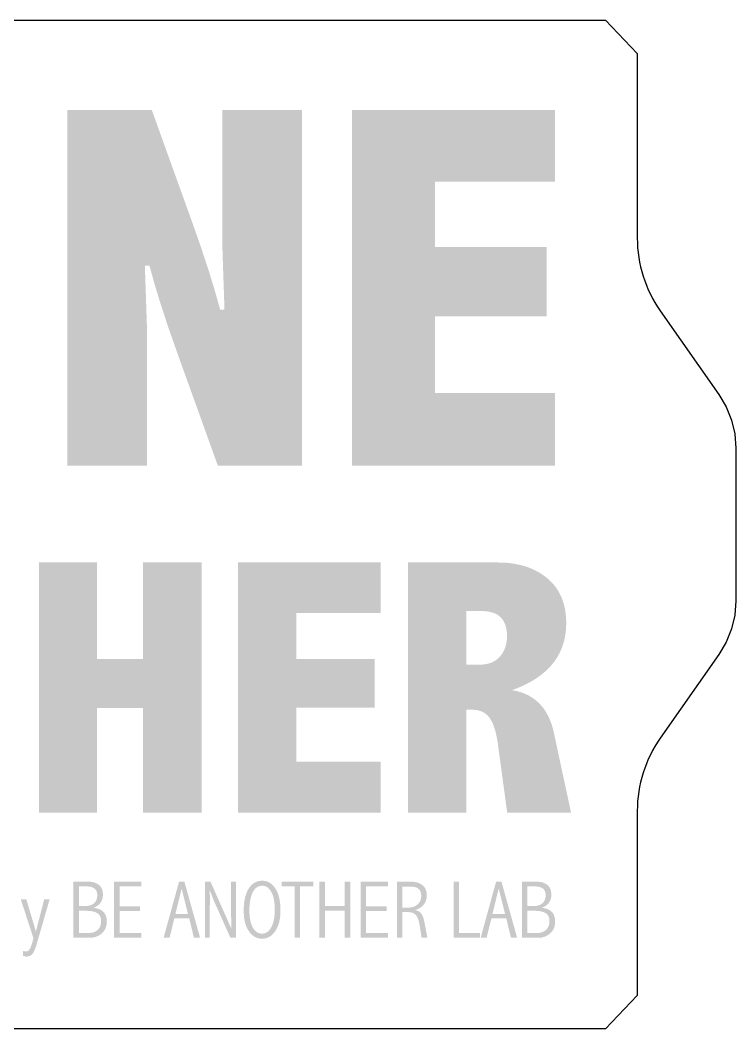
# Model space of a CAD drawing. Header units: millimetres. Extents: x -748 to -601, y -77 to -13.
# Drawn here: x -646.2 to -601.1, y -77.1 to -13.5 of the extents above; entities that cross this region are included whole.
import ezdxf

# ---------------------------------------------------------------- set-up
doc = ezdxf.new("R2010")
doc.units = ezdxf.units.MM
doc.header["$MEASUREMENT"] = 0
doc.layers.add('Cut', color=178, linetype='Continuous', true_color=0x000000)
doc.layers.add('Raster', color=178, linetype='Continuous', true_color=0x000000)

msp = doc.modelspace()

# ---------------------------------------------------------------- hatches: boundary and pattern name
at = {"layer": 'Raster', "true_color": 0x1c1c1b, "extrusion": (0, 0, -1)}
for points in [[(643.19, -19.129), (637.867, -19.129), (637.867, -19.129), (635.31, -26.237), (634.772, -27.768), (634.301, -29.192), (633.896, -30.51), (633.557, -31.721), (633.557, -31.721), (633.283, -31.721), (633.283, -31.721), (633.412, -27.926), (633.412, -27.925), (633.412, -19.129), (633.412, -19.129), (628.395, -19.129), (628.395, -19.13), (628.395, -41.563), (628.395, -41.563), (633.701, -41.563), (633.702, -41.563), (636.258, -34.455), (636.796, -32.923), (637.268, -31.496), (637.673, -30.173), (638.011, -28.955), (638.011, -28.955), (638.301, -28.955), (638.301, -28.955), (638.172, -32.75), (638.172, -32.751), (638.172, -41.563), (638.172, -41.563), (643.19, -41.563), (643.19, -41.562)], [(625.242, -19.129), (612.458, -19.129), (612.458, -23.648), (620.016, -23.648), (620.016, -27.781), (612.972, -27.781), (612.972, -32.155), (620.016, -32.155), (620.016, -36.98), (612.458, -36.98), (612.458, -41.563), (625.242, -41.563)], [(644.98, -47.669), (641.327, -47.669), (641.327, -53.764), (638.41, -53.764), (638.41, -47.669), (634.724, -47.669), (634.724, -63.443), (638.41, -63.443), (638.41, -56.84), (641.327, -56.84), (641.327, -63.443), (644.98, -63.443)], [(632.44, -47.669), (623.45, -47.669), (623.45, -50.846), (628.765, -50.846), (628.765, -53.752), (623.812, -53.752), (623.812, -56.828), (628.765, -56.828), (628.765, -60.22), (623.45, -60.22), (623.45, -63.443), (632.44, -63.443)], [(640.242, -67.797), (638.523, -67.797), (638.523, -68.096), (639.898, -68.096), (639.898, -69.341), (638.599, -69.341), (638.599, -69.635), (639.898, -69.635), (639.898, -71.04), (638.523, -71.04), (638.523, -71.334), (640.242, -71.334)], [(634.165, -67.797), (633.117, -70.152), (633.117, -70.152), (632.842, -70.774), (632.87, -69.787), (632.87, -69.787), (632.87, -67.797), (632.87, -67.797), (632.563, -67.797), (632.563, -67.797), (632.563, -71.334), (632.563, -71.334), (632.908, -71.334), (632.908, -71.334), (633.923, -69.065), (633.949, -69.003), (634.085, -68.654), (634.085, -68.654), (634.207, -68.342), (634.213, -68.426), (634.214, -68.46), (634.214, -68.466), (634.214, -68.466), (634.202, -68.74), (634.202, -68.74), (634.199, -69.133), (634.199, -69.133), (634.207, -69.285), (634.207, -69.285), (634.207, -71.334), (634.207, -71.334), (634.514, -71.334), (634.514, -71.334), (634.514, -67.797), (634.514, -67.797)], [(629.672, -67.797), (627.687, -67.797), (627.687, -68.096), (628.519, -68.096), (628.519, -71.334), (628.856, -71.334), (628.856, -68.096), (629.672, -68.096)], [(627.296, -67.797), (626.951, -67.797), (626.951, -69.334), (625.706, -69.334), (625.706, -67.797), (625.361, -67.797), (625.361, -71.334), (625.706, -71.334), (625.706, -69.633), (626.951, -69.633), (626.951, -71.334), (627.296, -71.334)], [(624.699, -67.797), (622.98, -67.797), (622.98, -68.096), (624.354, -68.096), (624.354, -69.341), (623.056, -69.341), (623.056, -69.635), (624.354, -69.635), (624.354, -71.04), (622.98, -71.04), (622.98, -71.334), (624.699, -71.334)], [(618.841, -67.797), (618.496, -67.797), (618.496, -71.035), (617.18, -71.035), (617.18, -71.334), (618.841, -71.334)], [(646.118, -68.917), (645.766, -68.917), (645.766, -68.918), (645.169, -70.941), (645.169, -70.941), (644.648, -68.917), (644.648, -68.917), (644.305, -68.917), (644.305, -68.918), (645.12, -71.735), (645.152, -71.843), (645.185, -71.943), (645.218, -72.033), (645.234, -72.075), (645.251, -72.115), (645.268, -72.152), (645.284, -72.187), (645.301, -72.22), (645.318, -72.251), (645.326, -72.265), (645.335, -72.279), (645.343, -72.293), (645.352, -72.306), (645.36, -72.318), (645.369, -72.33), (645.377, -72.341), (645.386, -72.351), (645.395, -72.361), (645.404, -72.371), (645.413, -72.381), (645.422, -72.39), (645.432, -72.399), (645.442, -72.407), (645.452, -72.415), (645.462, -72.423), (645.473, -72.431), (645.483, -72.438), (645.494, -72.445), (645.506, -72.452), (645.517, -72.458), (645.529, -72.464), (645.541, -72.47), (645.553, -72.475), (645.566, -72.48), (645.578, -72.485), (645.591, -72.489), (645.605, -72.493), (645.618, -72.497), (645.632, -72.5), (645.645, -72.503), (645.66, -72.506), (645.674, -72.508), (645.689, -72.51), (645.703, -72.512), (645.719, -72.514), (645.734, -72.515), (645.749, -72.516), (645.765, -72.516), (645.781, -72.516), (645.787, -72.516), (645.793, -72.516), (645.798, -72.516), (645.804, -72.515), (645.81, -72.515), (645.816, -72.514), (645.822, -72.513), (645.828, -72.513), (645.84, -72.511), (645.852, -72.508), (645.864, -72.505), (645.876, -72.502), (645.888, -72.498), (645.9, -72.494), (645.913, -72.49), (645.925, -72.485), (645.938, -72.479), (645.951, -72.473), (645.963, -72.467), (645.976, -72.46), (645.976, -72.46), (645.976, -72.164), (645.95, -72.171), (645.926, -72.178), (645.902, -72.184), (645.879, -72.188), (645.869, -72.19), (645.858, -72.192), (645.848, -72.193), (645.838, -72.195), (645.828, -72.196), (645.819, -72.196), (645.81, -72.197), (645.801, -72.197), (645.792, -72.197), (645.784, -72.196), (645.775, -72.196), (645.767, -72.195), (645.758, -72.194), (645.75, -72.192), (645.742, -72.191), (645.734, -72.189), (645.726, -72.187), (645.718, -72.184), (645.71, -72.182), (645.702, -72.179), (645.695, -72.176), (645.687, -72.173), (645.68, -72.169), (645.673, -72.165), (645.666, -72.161), (645.659, -72.157), (645.652, -72.152), (645.645, -72.148), (645.639, -72.143), (645.632, -72.137), (645.626, -72.132), (645.619, -72.126), (645.613, -72.12), (645.607, -72.114), (645.601, -72.107), (645.595, -72.101), (645.589, -72.094), (645.584, -72.086), (645.578, -72.079), (645.573, -72.071), (645.567, -72.063), (645.562, -72.054), (645.556, -72.045), (645.551, -72.036), (645.539, -72.015), (645.528, -71.992), (645.516, -71.967), (645.504, -71.94), (645.492, -71.911), (645.48, -71.879), (645.455, -71.811), (645.429, -71.734), (645.402, -71.648), (645.375, -71.555), (645.375, -71.555), (645.321, -71.362), (645.321, -71.362)]]:
    msp.add_hatch(color=179, dxfattribs=at).paths.add_polyline_path(points, flags=0)
h = msp.add_hatch(color=179, dxfattribs=at)
h.paths.add_polyline_path([(621.72, -47.669), (616.055, -47.669), (615.818, -47.673), (615.586, -47.685), (615.472, -47.693), (615.36, -47.704), (615.249, -47.717), (615.139, -47.731), (615.031, -47.748), (614.925, -47.766), (614.82, -47.787), (614.716, -47.809), (614.614, -47.833), (614.513, -47.859), (614.413, -47.888), (614.315, -47.918), (614.219, -47.95), (614.123, -47.984), (614.03, -48.02), (613.937, -48.058), (613.846, -48.098), (613.757, -48.139), (613.669, -48.183), (613.582, -48.229), (613.497, -48.276), (613.413, -48.326), (613.331, -48.377), (613.25, -48.431), (613.17, -48.486), (613.092, -48.544), (613.015, -48.603), (612.94, -48.664), (612.867, -48.727), (612.795, -48.792), (612.727, -48.858), (612.66, -48.926), (612.596, -48.995), (612.535, -49.067), (612.475, -49.139), (612.418, -49.214), (612.363, -49.29), (612.311, -49.368), (612.261, -49.447), (612.213, -49.528), (612.168, -49.611), (612.124, -49.695), (612.084, -49.781), (612.045, -49.868), (612.009, -49.957), (611.975, -50.048), (611.944, -50.141), (611.915, -50.235), (611.888, -50.33), (611.863, -50.428), (611.841, -50.527), (611.821, -50.627), (611.804, -50.729), (611.789, -50.833), (611.776, -50.939), (611.766, -51.046), (611.757, -51.155), (611.752, -51.265), (611.748, -51.377), (611.747, -51.491), (611.748, -51.584), (611.75, -51.677), (611.754, -51.769), (611.76, -51.86), (611.768, -51.95), (611.777, -52.039), (611.788, -52.128), (611.8, -52.215), (611.814, -52.302), (611.83, -52.387), (611.848, -52.472), (611.867, -52.556), (611.888, -52.639), (611.91, -52.721), (611.935, -52.803), (611.96, -52.883), (611.988, -52.963), (612.017, -53.042), (612.048, -53.119), (612.08, -53.196), (612.115, -53.272), (612.15, -53.348), (612.188, -53.422), (612.227, -53.496), (612.268, -53.568), (612.311, -53.64), (612.355, -53.711), (612.401, -53.781), (612.448, -53.85), (612.497, -53.918), (612.548, -53.985), (612.601, -54.052), (612.655, -54.118), (612.711, -54.182), (612.768, -54.246), (612.827, -54.309), (612.888, -54.372), (612.951, -54.433), (613.015, -54.493), (613.081, -54.553), (613.149, -54.611), (613.218, -54.669), (613.289, -54.726), (613.361, -54.782), (613.435, -54.837), (613.511, -54.892), (613.589, -54.945), (613.668, -54.998), (613.831, -55.1), (614.001, -55.199), (614.178, -55.295), (614.362, -55.387), (614.552, -55.475), (614.748, -55.56), (614.952, -55.642), (615.162, -55.72), (615.03, -55.743), (614.901, -55.77), (614.838, -55.785), (614.775, -55.801), (614.714, -55.818), (614.653, -55.837), (614.593, -55.856), (614.534, -55.876), (614.475, -55.897), (614.418, -55.919), (614.361, -55.942), (614.305, -55.966), (614.249, -55.991), (614.195, -56.017), (614.141, -56.044), (614.088, -56.072), (614.036, -56.101), (613.985, -56.131), (613.935, -56.162), (613.885, -56.194), (613.836, -56.227), (613.788, -56.261), (613.741, -56.296), (613.694, -56.331), (613.648, -56.368), (613.603, -56.406), (613.559, -56.445), (613.516, -56.485), (613.473, -56.526), (613.432, -56.568), (613.391, -56.611), (613.351, -56.655), (613.311, -56.7), (613.273, -56.746), (613.235, -56.792), (613.198, -56.84), (613.162, -56.889), (613.126, -56.939), (613.092, -56.99), (613.058, -57.042), (613.025, -57.095), (612.993, -57.148), (612.961, -57.203), (612.931, -57.259), (612.901, -57.316), (612.872, -57.374), (612.816, -57.492), (612.764, -57.615), (612.715, -57.741), (612.668, -57.872), (612.626, -58.006), (612.586, -58.145), (612.549, -58.287), (612.516, -58.434), (612.516, -58.434), (611.442, -63.443), (611.442, -63.443), (615.467, -63.443), (615.467, -63.443), (616.056, -59.078), (616.099, -58.811), (616.123, -58.684), (616.148, -58.562), (616.175, -58.444), (616.204, -58.332), (616.235, -58.223), (616.267, -58.12), (616.3, -58.021), (616.336, -57.927), (616.372, -57.838), (616.392, -57.795), (616.411, -57.753), (616.431, -57.713), (616.451, -57.673), (616.472, -57.635), (616.493, -57.598), (616.515, -57.562), (616.537, -57.527), (616.559, -57.494), (616.582, -57.461), (616.605, -57.43), (616.629, -57.4), (616.654, -57.37), (616.68, -57.342), (616.706, -57.315), (616.733, -57.288), (616.761, -57.263), (616.79, -57.239), (616.819, -57.215), (616.849, -57.193), (616.88, -57.172), (616.912, -57.151), (616.944, -57.132), (616.978, -57.113), (617.012, -57.096), (617.046, -57.08), (617.082, -57.064), (617.118, -57.05), (617.155, -57.036), (617.193, -57.024), (617.232, -57.013), (617.271, -57.002), (617.311, -56.993), (617.352, -56.984), (617.394, -56.977), (617.436, -56.97), (617.479, -56.965), (617.523, -56.96), (617.568, -56.957), (617.613, -56.954), (617.659, -56.953), (617.706, -56.952), (617.706, -56.952), (618.045, -56.952), (618.045, -56.953), (618.045, -63.443), (618.045, -63.443), (621.72, -63.443), (621.72, -63.442)], flags=0)
h.paths.add_polyline_path([(618.045, -50.733), (618.045, -54.114), (618.045, -54.114), (617.242, -54.114), (617.189, -54.114), (617.137, -54.112), (617.085, -54.11), (617.034, -54.106), (616.984, -54.102), (616.935, -54.096), (616.886, -54.09), (616.838, -54.082), (616.791, -54.074), (616.745, -54.064), (616.7, -54.054), (616.655, -54.043), (616.611, -54.03), (616.568, -54.017), (616.526, -54.002), (616.485, -53.987), (616.444, -53.971), (616.404, -53.953), (616.365, -53.935), (616.327, -53.915), (616.29, -53.895), (616.253, -53.874), (616.217, -53.851), (616.182, -53.828), (616.148, -53.804), (616.115, -53.778), (616.082, -53.752), (616.05, -53.724), (616.019, -53.696), (615.989, -53.667), (615.959, -53.637), (615.931, -53.605), (615.903, -53.573), (615.876, -53.541), (615.85, -53.507), (615.825, -53.474), (615.8, -53.44), (615.777, -53.405), (615.755, -53.37), (615.733, -53.334), (615.712, -53.298), (615.692, -53.261), (615.673, -53.224), (615.655, -53.186), (615.638, -53.147), (615.622, -53.108), (615.606, -53.069), (615.592, -53.029), (615.578, -52.988), (615.565, -52.947), (615.553, -52.906), (615.542, -52.863), (615.532, -52.821), (615.523, -52.778), (615.514, -52.734), (615.507, -52.69), (615.5, -52.645), (615.494, -52.599), (615.489, -52.554), (615.485, -52.507), (615.482, -52.46), (615.48, -52.413), (615.479, -52.365), (615.478, -52.316), (615.48, -52.219), (615.485, -52.125), (615.488, -52.079), (615.492, -52.033), (615.497, -51.989), (615.503, -51.945), (615.51, -51.902), (615.517, -51.86), (615.525, -51.819), (615.534, -51.778), (615.544, -51.739), (615.554, -51.699), (615.565, -51.661), (615.577, -51.624), (615.59, -51.587), (615.604, -51.551), (615.618, -51.516), (615.633, -51.482), (615.649, -51.448), (615.666, -51.415), (615.683, -51.383), (615.701, -51.352), (615.72, -51.321), (615.74, -51.291), (615.76, -51.262), (615.781, -51.234), (615.803, -51.207), (615.826, -51.18), (615.85, -51.154), (615.874, -51.129), (615.899, -51.105), (615.925, -51.081), (615.952, -51.058), (615.979, -51.036), (616.008, -51.015), (616.037, -50.995), (616.067, -50.975), (616.097, -50.956), (616.129, -50.938), (616.161, -50.921), (616.194, -50.904), (616.228, -50.888), (616.263, -50.873), (616.298, -50.859), (616.335, -50.845), (616.372, -50.832), (616.41, -50.82), (616.448, -50.809), (616.488, -50.799), (616.528, -50.789), (616.569, -50.78), (616.611, -50.772), (616.653, -50.765), (616.697, -50.758), (616.741, -50.752), (616.786, -50.747), (616.832, -50.743), (616.878, -50.74), (616.974, -50.735), (617.073, -50.733), (617.073, -50.733)], flags=0)
h = msp.add_hatch(color=179, dxfattribs=at)
h.paths.add_polyline_path([(642.799, -67.797), (641.859, -67.797), (641.808, -67.798), (641.758, -67.8), (641.71, -67.804), (641.686, -67.807), (641.662, -67.81), (641.639, -67.813), (641.616, -67.817), (641.594, -67.821), (641.572, -67.825), (641.55, -67.83), (641.528, -67.836), (641.507, -67.842), (641.486, -67.848), (641.466, -67.854), (641.445, -67.861), (641.425, -67.869), (641.406, -67.876), (641.386, -67.885), (641.367, -67.893), (641.349, -67.902), (641.33, -67.911), (641.312, -67.921), (641.295, -67.931), (641.277, -67.942), (641.26, -67.953), (641.243, -67.964), (641.227, -67.976), (641.211, -67.988), (641.195, -68.001), (641.18, -68.014), (641.165, -68.027), (641.15, -68.041), (641.136, -68.055), (641.123, -68.069), (641.11, -68.084), (641.098, -68.1), (641.086, -68.115), (641.074, -68.132), (641.063, -68.148), (641.053, -68.165), (641.043, -68.183), (641.033, -68.2), (641.024, -68.219), (641.016, -68.237), (641.008, -68.256), (641, -68.276), (640.993, -68.295), (640.986, -68.316), (640.98, -68.336), (640.975, -68.357), (640.969, -68.379), (640.965, -68.4), (640.961, -68.423), (640.957, -68.445), (640.954, -68.468), (640.951, -68.492), (640.949, -68.516), (640.947, -68.54), (640.946, -68.565), (640.945, -68.59), (640.945, -68.615), (640.946, -68.651), (640.947, -68.687), (640.95, -68.722), (640.952, -68.739), (640.954, -68.757), (640.957, -68.774), (640.959, -68.79), (640.962, -68.807), (640.966, -68.823), (640.969, -68.84), (640.973, -68.856), (640.977, -68.872), (640.982, -68.887), (640.987, -68.903), (640.992, -68.918), (640.997, -68.934), (641.003, -68.949), (641.009, -68.964), (641.015, -68.978), (641.021, -68.993), (641.028, -69.007), (641.035, -69.022), (641.042, -69.036), (641.05, -69.05), (641.058, -69.063), (641.066, -69.077), (641.075, -69.09), (641.084, -69.104), (641.093, -69.117), (641.102, -69.13), (641.112, -69.142), (641.122, -69.155), (641.132, -69.167), (641.142, -69.18), (641.153, -69.192), (641.164, -69.204), (641.176, -69.215), (641.188, -69.227), (641.2, -69.238), (641.212, -69.25), (641.225, -69.261), (641.238, -69.272), (641.251, -69.282), (641.264, -69.293), (641.278, -69.304), (641.306, -69.324), (641.336, -69.344), (641.367, -69.363), (641.399, -69.381), (641.432, -69.399), (641.466, -69.416), (641.502, -69.433), (641.538, -69.448), (641.487, -69.454), (641.437, -69.461), (641.389, -69.469), (641.365, -69.474), (641.342, -69.479), (641.32, -69.484), (641.297, -69.49), (641.275, -69.496), (641.254, -69.502), (641.233, -69.509), (641.212, -69.516), (641.192, -69.523), (641.172, -69.531), (641.153, -69.539), (641.134, -69.547), (641.115, -69.556), (641.097, -69.565), (641.079, -69.575), (641.062, -69.584), (641.045, -69.595), (641.028, -69.605), (641.012, -69.616), (640.996, -69.627), (640.981, -69.639), (640.966, -69.65), (640.952, -69.663), (640.938, -69.675), (640.924, -69.688), (640.911, -69.701), (640.898, -69.715), (640.885, -69.729), (640.873, -69.743), (640.862, -69.758), (640.85, -69.773), (640.84, -69.788), (640.829, -69.804), (640.819, -69.819), (640.81, -69.836), (640.8, -69.852), (640.792, -69.87), (640.783, -69.887), (640.775, -69.905), (640.768, -69.923), (640.761, -69.941), (640.754, -69.96), (640.747, -69.979), (640.742, -69.998), (640.736, -70.018), (640.731, -70.038), (640.726, -70.059), (640.722, -70.079), (640.718, -70.101), (640.715, -70.122), (640.712, -70.144), (640.709, -70.166), (640.707, -70.189), (640.705, -70.211), (640.703, -70.235), (640.702, -70.258), (640.702, -70.306), (640.702, -70.343), (640.703, -70.38), (640.706, -70.416), (640.709, -70.451), (640.714, -70.485), (640.719, -70.519), (640.725, -70.552), (640.733, -70.585), (640.741, -70.616), (640.75, -70.648), (640.755, -70.663), (640.76, -70.678), (640.766, -70.693), (640.771, -70.708), (640.777, -70.722), (640.784, -70.737), (640.79, -70.751), (640.797, -70.765), (640.804, -70.779), (640.811, -70.793), (640.818, -70.807), (640.826, -70.82), (640.842, -70.847), (640.859, -70.873), (640.877, -70.898), (640.896, -70.924), (640.915, -70.948), (640.936, -70.972), (640.958, -70.996), (640.981, -71.019), (641.004, -71.041), (641.029, -71.063), (641.055, -71.085), (641.081, -71.106), (641.109, -71.126), (641.137, -71.146), (641.167, -71.166), (641.197, -71.185), (641.213, -71.194), (641.229, -71.203), (641.245, -71.211), (641.261, -71.22), (641.277, -71.228), (641.294, -71.235), (641.31, -71.243), (641.327, -71.25), (641.345, -71.257), (641.362, -71.264), (641.379, -71.27), (641.397, -71.276), (641.415, -71.281), (641.433, -71.287), (641.452, -71.292), (641.47, -71.297), (641.508, -71.306), (641.546, -71.313), (641.586, -71.32), (641.626, -71.325), (641.667, -71.329), (641.709, -71.332), (641.751, -71.334), (641.795, -71.334), (641.795, -71.334), (642.799, -71.334), (642.799, -71.334)], flags=0)
h.paths.add_polyline_path([(642.454, -68.096), (642.454, -69.334), (642.454, -69.334), (642.069, -69.334), (642.025, -69.333), (641.982, -69.331), (641.961, -69.329), (641.94, -69.327), (641.919, -69.325), (641.899, -69.322), (641.879, -69.32), (641.86, -69.316), (641.841, -69.313), (641.822, -69.309), (641.803, -69.304), (641.785, -69.3), (641.767, -69.295), (641.749, -69.289), (641.731, -69.284), (641.714, -69.278), (641.697, -69.271), (641.681, -69.264), (641.665, -69.257), (641.649, -69.25), (641.633, -69.242), (641.618, -69.234), (641.603, -69.225), (641.588, -69.217), (641.574, -69.207), (641.56, -69.198), (641.546, -69.188), (641.532, -69.178), (641.519, -69.167), (641.506, -69.156), (641.494, -69.145), (641.482, -69.134), (641.47, -69.122), (641.459, -69.11), (641.448, -69.097), (641.437, -69.084), (641.427, -69.071), (641.417, -69.058), (641.408, -69.044), (641.399, -69.031), (641.39, -69.016), (641.382, -69.002), (641.374, -68.987), (641.367, -68.972), (641.36, -68.956), (641.353, -68.941), (641.347, -68.924), (641.341, -68.908), (641.336, -68.891), (641.331, -68.874), (641.327, -68.857), (641.322, -68.84), (641.319, -68.822), (641.315, -68.804), (641.312, -68.785), (641.31, -68.766), (641.307, -68.747), (641.306, -68.728), (641.304, -68.708), (641.303, -68.688), (641.303, -68.668), (641.302, -68.648), (641.303, -68.63), (641.303, -68.614), (641.304, -68.597), (641.305, -68.581), (641.307, -68.565), (641.308, -68.549), (641.31, -68.534), (641.313, -68.518), (641.316, -68.503), (641.319, -68.489), (641.322, -68.474), (641.326, -68.46), (641.33, -68.446), (641.334, -68.433), (641.339, -68.419), (641.344, -68.406), (641.349, -68.393), (641.355, -68.381), (641.361, -68.369), (641.367, -68.357), (641.374, -68.345), (641.381, -68.334), (641.388, -68.322), (641.396, -68.311), (641.404, -68.301), (641.412, -68.29), (641.421, -68.28), (641.429, -68.27), (641.439, -68.261), (641.448, -68.252), (641.458, -68.243), (641.468, -68.234), (641.479, -68.225), (641.49, -68.217), (641.501, -68.209), (641.512, -68.201), (641.524, -68.194), (641.536, -68.187), (641.549, -68.18), (641.562, -68.174), (641.575, -68.167), (641.588, -68.161), (641.602, -68.155), (641.616, -68.15), (641.63, -68.145), (641.645, -68.14), (641.66, -68.135), (641.675, -68.13), (641.691, -68.126), (641.707, -68.122), (641.724, -68.119), (641.74, -68.115), (641.757, -68.112), (641.775, -68.109), (641.81, -68.105), (641.847, -68.101), (641.885, -68.098), (641.925, -68.096), (641.966, -68.096), (641.966, -68.096)], flags=0)
h.paths.add_polyline_path([(642.454, -69.633), (642.454, -71.035), (642.454, -71.035), (641.883, -71.035), (641.834, -71.034), (641.787, -71.032), (641.764, -71.03), (641.741, -71.028), (641.719, -71.025), (641.697, -71.022), (641.675, -71.019), (641.654, -71.015), (641.633, -71.011), (641.612, -71.007), (641.592, -71.002), (641.572, -70.996), (641.552, -70.991), (641.533, -70.984), (641.514, -70.978), (641.496, -70.971), (641.477, -70.964), (641.46, -70.956), (641.442, -70.948), (641.425, -70.939), (641.408, -70.93), (641.392, -70.921), (641.376, -70.911), (641.36, -70.901), (641.345, -70.891), (641.33, -70.88), (641.315, -70.869), (641.301, -70.857), (641.287, -70.845), (641.273, -70.833), (641.26, -70.82), (641.247, -70.807), (641.235, -70.793), (641.223, -70.78), (641.212, -70.766), (641.2, -70.752), (641.19, -70.737), (641.18, -70.722), (641.17, -70.707), (641.16, -70.692), (641.151, -70.677), (641.143, -70.661), (641.135, -70.645), (641.127, -70.628), (641.119, -70.612), (641.113, -70.595), (641.106, -70.577), (641.1, -70.56), (641.094, -70.542), (641.089, -70.524), (641.084, -70.506), (641.08, -70.487), (641.076, -70.468), (641.072, -70.449), (641.069, -70.43), (641.067, -70.41), (641.064, -70.39), (641.062, -70.37), (641.061, -70.349), (641.06, -70.328), (641.059, -70.307), (641.059, -70.286), (641.059, -70.264), (641.06, -70.243), (641.061, -70.223), (641.063, -70.203), (641.065, -70.183), (641.067, -70.163), (641.07, -70.144), (641.073, -70.125), (641.077, -70.107), (641.082, -70.089), (641.086, -70.071), (641.091, -70.054), (641.097, -70.037), (641.103, -70.021), (641.11, -70.005), (641.117, -69.989), (641.124, -69.974), (641.132, -69.959), (641.14, -69.944), (641.149, -69.93), (641.158, -69.916), (641.163, -69.909), (641.168, -69.902), (641.173, -69.896), (641.178, -69.889), (641.184, -69.883), (641.189, -69.876), (641.194, -69.87), (641.2, -69.864), (641.206, -69.858), (641.211, -69.852), (641.223, -69.84), (641.236, -69.829), (641.249, -69.818), (641.262, -69.807), (641.276, -69.797), (641.29, -69.787), (641.305, -69.778), (641.32, -69.769), (641.335, -69.76), (641.351, -69.751), (641.368, -69.743), (641.385, -69.735), (641.403, -69.727), (641.421, -69.72), (641.44, -69.713), (641.459, -69.706), (641.478, -69.699), (641.498, -69.693), (641.519, -69.687), (641.54, -69.682), (641.561, -69.676), (641.583, -69.671), (641.629, -69.662), (641.676, -69.654), (641.726, -69.648), (641.777, -69.642), (641.831, -69.638), (641.886, -69.635), (641.943, -69.633), (642.003, -69.633), (642.003, -69.633)], flags=0)
h = msp.add_hatch(color=179, dxfattribs=at)
h.paths.add_polyline_path([(636.147, -67.797), (635.808, -67.797), (634.82, -71.334), (635.206, -71.334), (635.507, -70.112), (636.445, -70.112), (636.745, -71.334), (637.121, -71.334)], flags=0)
h.paths.add_polyline_path([(635.983, -68.228), (636.375, -69.826), (635.583, -69.826)], flags=0)
h = msp.add_hatch(color=179, dxfattribs=at)
h.paths.add_polyline_path([(630.9, -67.738), (630.868, -67.739), (630.837, -67.74), (630.806, -67.743), (630.775, -67.746), (630.745, -67.75), (630.715, -67.756), (630.685, -67.762), (630.656, -67.769), (630.627, -67.777), (630.599, -67.786), (630.571, -67.797), (630.543, -67.808), (630.516, -67.82), (630.489, -67.833), (630.462, -67.847), (630.436, -67.862), (630.411, -67.878), (630.385, -67.895), (630.36, -67.913), (630.336, -67.931), (630.312, -67.951), (630.288, -67.972), (630.264, -67.994), (630.241, -68.016), (630.219, -68.04), (630.196, -68.065), (630.174, -68.09), (630.153, -68.117), (630.132, -68.144), (630.111, -68.173), (630.091, -68.202), (630.071, -68.233), (630.051, -68.264), (630.032, -68.296), (630.014, -68.329), (629.996, -68.363), (629.979, -68.397), (629.963, -68.432), (629.947, -68.468), (629.932, -68.505), (629.917, -68.543), (629.903, -68.581), (629.89, -68.62), (629.877, -68.66), (629.865, -68.701), (629.854, -68.742), (629.843, -68.784), (629.833, -68.828), (629.814, -68.916), (629.798, -69.007), (629.785, -69.102), (629.773, -69.2), (629.765, -69.301), (629.759, -69.405), (629.755, -69.512), (629.754, -69.623), (629.755, -69.722), (629.759, -69.819), (629.765, -69.913), (629.774, -70.004), (629.786, -70.094), (629.8, -70.18), (629.808, -70.223), (629.816, -70.264), (629.825, -70.306), (629.835, -70.346), (629.846, -70.386), (629.857, -70.425), (629.869, -70.464), (629.881, -70.502), (629.894, -70.539), (629.908, -70.576), (629.923, -70.612), (629.938, -70.647), (629.953, -70.682), (629.97, -70.716), (629.986, -70.75), (630.004, -70.783), (630.022, -70.815), (630.041, -70.847), (630.061, -70.878), (630.081, -70.908), (630.101, -70.938), (630.122, -70.967), (630.144, -70.994), (630.165, -71.021), (630.187, -71.047), (630.21, -71.072), (630.232, -71.096), (630.255, -71.119), (630.279, -71.141), (630.303, -71.162), (630.327, -71.183), (630.351, -71.202), (630.376, -71.22), (630.401, -71.238), (630.426, -71.254), (630.452, -71.27), (630.478, -71.284), (630.505, -71.298), (630.532, -71.311), (630.559, -71.322), (630.587, -71.333), (630.614, -71.343), (630.643, -71.352), (630.671, -71.36), (630.7, -71.367), (630.73, -71.373), (630.759, -71.378), (630.789, -71.382), (630.819, -71.386), (630.85, -71.388), (630.881, -71.39), (630.913, -71.39), (630.945, -71.39), (630.976, -71.388), (631.007, -71.386), (631.038, -71.383), (631.069, -71.378), (631.099, -71.373), (631.129, -71.367), (631.158, -71.36), (631.187, -71.352), (631.215, -71.344), (631.244, -71.334), (631.272, -71.323), (631.299, -71.312), (631.326, -71.299), (631.353, -71.286), (631.379, -71.271), (631.405, -71.256), (631.431, -71.24), (631.456, -71.222), (631.481, -71.204), (631.505, -71.185), (631.529, -71.165), (631.553, -71.144), (631.576, -71.123), (631.599, -71.1), (631.622, -71.076), (631.644, -71.052), (631.666, -71.026), (631.687, -71), (631.708, -70.972), (631.729, -70.944), (631.749, -70.915), (631.769, -70.885), (631.788, -70.854), (631.807, -70.822), (631.825, -70.79), (631.842, -70.757), (631.859, -70.724), (631.875, -70.689), (631.89, -70.654), (631.905, -70.618), (631.919, -70.582), (631.933, -70.545), (631.946, -70.507), (631.958, -70.468), (631.97, -70.429), (631.981, -70.388), (631.991, -70.348), (632.001, -70.306), (632.01, -70.264), (632.026, -70.177), (632.04, -70.088), (632.051, -69.995), (632.06, -69.9), (632.066, -69.802), (632.07, -69.701), (632.071, -69.597), (632.07, -69.491), (632.067, -69.388), (632.06, -69.288), (632.052, -69.191), (632.041, -69.096), (632.028, -69.004), (632.012, -68.915), (631.993, -68.829), (631.983, -68.787), (631.973, -68.746), (631.961, -68.705), (631.95, -68.665), (631.937, -68.626), (631.924, -68.587), (631.91, -68.549), (631.896, -68.512), (631.881, -68.475), (631.866, -68.44), (631.849, -68.404), (631.833, -68.37), (631.815, -68.336), (631.797, -68.303), (631.779, -68.271), (631.76, -68.239), (631.74, -68.208), (631.72, -68.179), (631.699, -68.15), (631.678, -68.122), (631.656, -68.095), (631.634, -68.069), (631.612, -68.044), (631.589, -68.02), (631.565, -67.997), (631.542, -67.975), (631.517, -67.954), (631.492, -67.934), (631.467, -67.915), (631.441, -67.897), (631.415, -67.88), (631.389, -67.863), (631.362, -67.848), (631.334, -67.834), (631.32, -67.827), (631.306, -67.821), (631.278, -67.809), (631.249, -67.797), (631.219, -67.787), (631.189, -67.778), (631.159, -67.769), (631.128, -67.762), (631.097, -67.756), (631.065, -67.75), (631.033, -67.746), (631, -67.743), (630.967, -67.74), (630.934, -67.739)], flags=0)
h.paths.add_polyline_path([(630.885, -68.053), (630.911, -68.053), (630.937, -68.054), (630.963, -68.057), (630.975, -68.058), (630.988, -68.06), (631, -68.061), (631.012, -68.063), (631.025, -68.066), (631.037, -68.068), (631.049, -68.071), (631.06, -68.073), (631.072, -68.077), (631.084, -68.08), (631.095, -68.083), (631.107, -68.087), (631.118, -68.091), (631.129, -68.095), (631.14, -68.099), (631.151, -68.104), (631.162, -68.109), (631.173, -68.114), (631.183, -68.119), (631.194, -68.124), (631.204, -68.13), (631.215, -68.136), (631.225, -68.142), (631.235, -68.148), (631.245, -68.154), (631.255, -68.161), (631.264, -68.168), (631.274, -68.175), (631.284, -68.182), (631.293, -68.19), (631.302, -68.197), (631.311, -68.205), (631.321, -68.213), (631.33, -68.222), (631.338, -68.23), (631.347, -68.239), (631.356, -68.248), (631.364, -68.257), (631.373, -68.267), (631.381, -68.276), (631.398, -68.296), (631.413, -68.317), (631.429, -68.338), (631.444, -68.361), (631.458, -68.384), (631.473, -68.408), (631.486, -68.433), (631.5, -68.459), (631.512, -68.485), (631.525, -68.513), (631.537, -68.54), (631.548, -68.569), (631.56, -68.598), (631.581, -68.657), (631.6, -68.718), (631.619, -68.782), (631.635, -68.847), (631.65, -68.915), (631.664, -68.985), (631.675, -69.056), (631.686, -69.13), (631.694, -69.206), (631.701, -69.284), (631.707, -69.364), (631.711, -69.447), (631.713, -69.531), (631.714, -69.618), (631.713, -69.699), (631.711, -69.779), (631.707, -69.856), (631.701, -69.932), (631.693, -70.005), (631.684, -70.076), (631.674, -70.145), (631.661, -70.213), (631.647, -70.278), (631.632, -70.34), (631.614, -70.401), (631.605, -70.431), (631.595, -70.46), (631.585, -70.489), (631.575, -70.517), (631.564, -70.544), (631.553, -70.571), (631.541, -70.598), (631.529, -70.623), (631.516, -70.649), (631.503, -70.674), (631.49, -70.698), (631.476, -70.722), (631.462, -70.744), (631.448, -70.766), (631.434, -70.787), (631.419, -70.808), (631.404, -70.827), (631.388, -70.846), (631.372, -70.864), (631.356, -70.882), (631.34, -70.898), (631.323, -70.914), (631.306, -70.929), (631.297, -70.936), (631.288, -70.943), (631.279, -70.95), (631.27, -70.957), (631.261, -70.963), (631.252, -70.969), (631.243, -70.975), (631.234, -70.981), (631.225, -70.987), (631.215, -70.993), (631.206, -70.998), (631.196, -71.003), (631.187, -71.008), (631.177, -71.013), (631.167, -71.017), (631.157, -71.021), (631.147, -71.026), (631.137, -71.029), (631.127, -71.033), (631.117, -71.037), (631.107, -71.04), (631.096, -71.043), (631.086, -71.046), (631.075, -71.049), (631.065, -71.052), (631.054, -71.054), (631.044, -71.056), (631.033, -71.058), (631.022, -71.06), (631.011, -71.062), (631, -71.063), (630.989, -71.065), (630.977, -71.066), (630.966, -71.066), (630.943, -71.068), (630.92, -71.068), (630.897, -71.068), (630.874, -71.066), (630.862, -71.065), (630.851, -71.064), (630.839, -71.063), (630.828, -71.062), (630.817, -71.06), (630.806, -71.058), (630.795, -71.056), (630.784, -71.054), (630.773, -71.051), (630.763, -71.049), (630.752, -71.046), (630.742, -71.043), (630.731, -71.039), (630.721, -71.036), (630.71, -71.032), (630.7, -71.028), (630.69, -71.024), (630.68, -71.02), (630.67, -71.016), (630.66, -71.011), (630.65, -71.006), (630.64, -71.001), (630.631, -70.996), (630.621, -70.99), (630.612, -70.985), (630.602, -70.979), (630.593, -70.973), (630.583, -70.967), (630.574, -70.96), (630.565, -70.953), (630.556, -70.947), (630.547, -70.94), (630.538, -70.932), (630.53, -70.925), (630.512, -70.909), (630.495, -70.893), (630.478, -70.876), (630.462, -70.858), (630.446, -70.84), (630.43, -70.82), (630.415, -70.8), (630.4, -70.779), (630.385, -70.757), (630.371, -70.735), (630.356, -70.711), (630.343, -70.687), (630.329, -70.662), (630.316, -70.637), (630.303, -70.61), (630.291, -70.584), (630.279, -70.556), (630.268, -70.528), (630.257, -70.5), (630.246, -70.471), (630.236, -70.441), (630.226, -70.411), (630.217, -70.38), (630.199, -70.317), (630.184, -70.251), (630.169, -70.184), (630.157, -70.114), (630.146, -70.041), (630.137, -69.967), (630.129, -69.89), (630.124, -69.811), (630.12, -69.729), (630.117, -69.645), (630.116, -69.559), (630.117, -69.466), (630.12, -69.376), (630.124, -69.288), (630.13, -69.204), (630.138, -69.123), (630.148, -69.045), (630.159, -68.969), (630.172, -68.897), (630.187, -68.828), (630.195, -68.794), (630.204, -68.761), (630.213, -68.729), (630.222, -68.698), (630.232, -68.668), (630.242, -68.638), (630.253, -68.609), (630.264, -68.581), (630.276, -68.553), (630.288, -68.526), (630.301, -68.5), (630.313, -68.475), (630.327, -68.451), (630.341, -68.427), (630.355, -68.404), (630.369, -68.382), (630.384, -68.36), (630.398, -68.339), (630.413, -68.319), (630.428, -68.3), (630.443, -68.281), (630.459, -68.263), (630.474, -68.246), (630.49, -68.23), (630.506, -68.214), (630.522, -68.199), (630.539, -68.185), (630.555, -68.171), (630.572, -68.158), (630.589, -68.146), (630.606, -68.135), (630.615, -68.13), (630.623, -68.124), (630.632, -68.119), (630.641, -68.115), (630.649, -68.11), (630.658, -68.105), (630.667, -68.101), (630.676, -68.097), (630.685, -68.093), (630.694, -68.089), (630.703, -68.086), (630.712, -68.082), (630.722, -68.079), (630.731, -68.076), (630.74, -68.073), (630.749, -68.071), (630.759, -68.068), (630.768, -68.066), (630.778, -68.064), (630.787, -68.062), (630.797, -68.06), (630.806, -68.059), (630.816, -68.057), (630.826, -68.056), (630.835, -68.055), (630.845, -68.054), (630.855, -68.054), (630.865, -68.053), (630.875, -68.053)], flags=0)
h = msp.add_hatch(color=179, dxfattribs=at)
h.paths.add_polyline_path([(622.412, -67.797), (621.56, -67.797), (621.503, -67.798), (621.447, -67.8), (621.393, -67.804), (621.34, -67.81), (621.314, -67.814), (621.289, -67.817), (621.264, -67.822), (621.239, -67.827), (621.215, -67.832), (621.191, -67.837), (621.167, -67.843), (621.144, -67.85), (621.121, -67.856), (621.098, -67.864), (621.076, -67.871), (621.054, -67.879), (621.032, -67.888), (621.011, -67.897), (620.99, -67.906), (620.969, -67.916), (620.949, -67.926), (620.929, -67.936), (620.91, -67.947), (620.891, -67.959), (620.872, -67.971), (620.854, -67.983), (620.836, -67.995), (620.818, -68.008), (620.801, -68.022), (620.784, -68.036), (620.768, -68.05), (620.752, -68.065), (620.737, -68.08), (620.723, -68.096), (620.709, -68.112), (620.695, -68.128), (620.683, -68.145), (620.67, -68.162), (620.658, -68.18), (620.647, -68.198), (620.637, -68.217), (620.626, -68.236), (620.617, -68.256), (620.608, -68.276), (620.599, -68.296), (620.591, -68.317), (620.584, -68.338), (620.577, -68.36), (620.571, -68.382), (620.565, -68.404), (620.56, -68.427), (620.555, -68.451), (620.551, -68.475), (620.548, -68.499), (620.545, -68.524), (620.542, -68.549), (620.54, -68.574), (620.539, -68.6), (620.538, -68.627), (620.538, -68.654), (620.538, -68.694), (620.539, -68.714), (620.54, -68.734), (620.542, -68.754), (620.544, -68.773), (620.546, -68.793), (620.549, -68.812), (620.552, -68.831), (620.555, -68.85), (620.558, -68.868), (620.562, -68.887), (620.567, -68.905), (620.571, -68.923), (620.576, -68.941), (620.582, -68.959), (620.587, -68.977), (620.593, -68.994), (620.6, -69.011), (620.607, -69.029), (620.614, -69.045), (620.621, -69.062), (620.629, -69.079), (620.637, -69.095), (620.645, -69.111), (620.654, -69.128), (620.663, -69.143), (620.673, -69.159), (620.682, -69.175), (620.693, -69.19), (620.703, -69.205), (620.714, -69.22), (620.725, -69.235), (620.737, -69.25), (620.749, -69.264), (620.761, -69.279), (620.774, -69.293), (620.787, -69.306), (620.801, -69.32), (620.814, -69.333), (620.829, -69.346), (620.843, -69.359), (620.858, -69.371), (620.874, -69.384), (620.89, -69.396), (620.906, -69.408), (620.922, -69.419), (620.939, -69.431), (620.957, -69.442), (620.974, -69.453), (620.993, -69.464), (621.011, -69.474), (621.03, -69.484), (621.049, -69.495), (621.089, -69.514), (621.13, -69.532), (621.173, -69.55), (621.217, -69.566), (621.263, -69.582), (621.232, -69.591), (621.201, -69.6), (621.172, -69.61), (621.157, -69.615), (621.143, -69.621), (621.13, -69.627), (621.116, -69.633), (621.103, -69.639), (621.09, -69.645), (621.077, -69.651), (621.064, -69.658), (621.052, -69.665), (621.04, -69.672), (621.029, -69.679), (621.017, -69.686), (621.006, -69.694), (620.995, -69.702), (620.984, -69.709), (620.974, -69.718), (620.964, -69.726), (620.954, -69.734), (620.944, -69.743), (620.935, -69.752), (620.926, -69.761), (620.917, -69.77), (620.908, -69.779), (620.9, -69.789), (620.892, -69.799), (620.884, -69.809), (620.876, -69.819), (620.869, -69.83), (620.861, -69.84), (620.854, -69.851), (620.847, -69.863), (620.84, -69.875), (620.833, -69.887), (620.826, -69.899), (620.813, -69.924), (620.8, -69.951), (620.788, -69.979), (620.776, -70.008), (620.764, -70.038), (620.753, -70.069), (620.743, -70.102), (620.733, -70.135), (620.723, -70.17), (620.714, -70.206), (620.706, -70.243), (620.698, -70.282), (620.698, -70.282), (620.49, -71.334), (620.49, -71.334), (620.857, -71.334), (620.857, -71.334), (620.997, -70.482), (621.006, -70.432), (621.016, -70.384), (621.026, -70.338), (621.037, -70.293), (621.049, -70.251), (621.062, -70.21), (621.075, -70.17), (621.089, -70.133), (621.104, -70.097), (621.111, -70.08), (621.119, -70.063), (621.127, -70.047), (621.135, -70.031), (621.143, -70.016), (621.152, -70.001), (621.161, -69.986), (621.17, -69.972), (621.179, -69.958), (621.188, -69.945), (621.197, -69.932), (621.207, -69.92), (621.217, -69.908), (621.227, -69.896), (621.237, -69.885), (621.247, -69.875), (621.258, -69.864), (621.269, -69.854), (621.28, -69.845), (621.292, -69.835), (621.304, -69.826), (621.316, -69.818), (621.329, -69.809), (621.341, -69.801), (621.354, -69.794), (621.368, -69.787), (621.381, -69.78), (621.395, -69.773), (621.409, -69.767), (621.423, -69.761), (621.438, -69.756), (621.453, -69.751), (621.468, -69.746), (621.484, -69.742), (621.5, -69.738), (621.516, -69.734), (621.532, -69.731), (621.549, -69.728), (621.566, -69.725), (621.583, -69.723), (621.6, -69.721), (621.618, -69.719), (621.636, -69.718), (621.654, -69.717), (621.673, -69.717), (621.692, -69.716), (621.692, -69.716), (622.075, -69.716), (622.075, -69.716), (622.075, -71.334), (622.075, -71.334), (622.412, -71.334), (622.412, -71.334)], flags=0)
h.paths.add_polyline_path([(622.075, -68.106), (622.075, -69.43), (622.075, -69.43), (621.722, -69.43), (621.676, -69.429), (621.653, -69.428), (621.631, -69.427), (621.608, -69.425), (621.586, -69.423), (621.565, -69.42), (621.543, -69.417), (621.522, -69.414), (621.502, -69.41), (621.481, -69.406), (621.461, -69.402), (621.441, -69.397), (621.421, -69.392), (621.402, -69.386), (621.383, -69.38), (621.364, -69.374), (621.346, -69.367), (621.327, -69.36), (621.309, -69.352), (621.292, -69.344), (621.274, -69.336), (621.257, -69.327), (621.24, -69.318), (621.224, -69.308), (621.208, -69.298), (621.192, -69.288), (621.176, -69.277), (621.161, -69.266), (621.145, -69.255), (621.131, -69.243), (621.116, -69.231), (621.102, -69.218), (621.088, -69.205), (621.075, -69.192), (621.062, -69.179), (621.05, -69.165), (621.038, -69.151), (621.026, -69.137), (621.015, -69.122), (621.004, -69.108), (620.994, -69.093), (620.985, -69.077), (620.975, -69.062), (620.967, -69.046), (620.958, -69.03), (620.95, -69.013), (620.943, -68.996), (620.936, -68.98), (620.929, -68.962), (620.923, -68.945), (620.918, -68.927), (620.912, -68.909), (620.908, -68.89), (620.903, -68.872), (620.9, -68.853), (620.896, -68.834), (620.893, -68.814), (620.891, -68.795), (620.889, -68.775), (620.887, -68.754), (620.886, -68.734), (620.885, -68.713), (620.885, -68.692), (620.885, -68.673), (620.886, -68.656), (620.887, -68.638), (620.888, -68.621), (620.889, -68.604), (620.891, -68.587), (620.893, -68.57), (620.895, -68.554), (620.898, -68.538), (620.901, -68.522), (620.905, -68.507), (620.908, -68.492), (620.912, -68.477), (620.917, -68.463), (620.921, -68.449), (620.926, -68.435), (620.932, -68.421), (620.937, -68.408), (620.943, -68.395), (620.95, -68.382), (620.956, -68.37), (620.963, -68.357), (620.97, -68.346), (620.978, -68.334), (620.986, -68.323), (620.994, -68.312), (621.003, -68.301), (621.011, -68.291), (621.021, -68.28), (621.03, -68.271), (621.04, -68.261), (621.05, -68.252), (621.06, -68.243), (621.071, -68.234), (621.082, -68.226), (621.094, -68.218), (621.106, -68.21), (621.118, -68.202), (621.13, -68.195), (621.143, -68.188), (621.156, -68.181), (621.169, -68.175), (621.183, -68.169), (621.197, -68.163), (621.211, -68.157), (621.226, -68.152), (621.241, -68.147), (621.256, -68.142), (621.272, -68.138), (621.288, -68.134), (621.304, -68.13), (621.32, -68.126), (621.337, -68.123), (621.355, -68.12), (621.372, -68.117), (621.39, -68.115), (621.427, -68.111), (621.465, -68.108), (621.504, -68.106), (621.544, -68.106), (621.545, -68.106)], flags=0)
h = msp.add_hatch(color=179, dxfattribs=at)
h.paths.add_polyline_path([(616.165, -67.797), (615.826, -67.797), (614.839, -71.334), (615.225, -71.334), (615.525, -70.112), (616.464, -70.112), (616.764, -71.334), (617.14, -71.334)], flags=0)
h.paths.add_polyline_path([(616.002, -68.228), (616.394, -69.826), (615.602, -69.826)], flags=0)
h = msp.add_hatch(color=179, dxfattribs=at)
h.paths.add_polyline_path([(614.54, -67.797), (613.6, -67.797), (613.549, -67.798), (613.5, -67.8), (613.451, -67.804), (613.427, -67.807), (613.404, -67.81), (613.381, -67.813), (613.358, -67.817), (613.335, -67.821), (613.313, -67.825), (613.291, -67.83), (613.27, -67.836), (613.248, -67.842), (613.227, -67.848), (613.207, -67.854), (613.187, -67.861), (613.167, -67.869), (613.147, -67.876), (613.128, -67.885), (613.109, -67.893), (613.09, -67.902), (613.072, -67.911), (613.054, -67.921), (613.036, -67.931), (613.018, -67.942), (613.001, -67.953), (612.985, -67.964), (612.968, -67.976), (612.952, -67.988), (612.936, -68.001), (612.921, -68.014), (612.906, -68.027), (612.892, -68.041), (612.878, -68.055), (612.864, -68.069), (612.851, -68.084), (612.839, -68.1), (612.827, -68.115), (612.815, -68.132), (612.804, -68.148), (612.794, -68.165), (612.784, -68.183), (612.774, -68.2), (612.765, -68.219), (612.757, -68.237), (612.749, -68.256), (612.741, -68.276), (612.734, -68.295), (612.727, -68.316), (612.721, -68.336), (612.716, -68.357), (612.711, -68.379), (612.706, -68.4), (612.702, -68.423), (612.698, -68.445), (612.695, -68.468), (612.692, -68.492), (612.69, -68.516), (612.688, -68.54), (612.687, -68.565), (612.686, -68.59), (612.686, -68.615), (612.687, -68.651), (612.689, -68.687), (612.691, -68.722), (612.693, -68.739), (612.695, -68.757), (612.698, -68.774), (612.701, -68.79), (612.704, -68.807), (612.707, -68.823), (612.711, -68.84), (612.714, -68.856), (612.719, -68.872), (612.723, -68.887), (612.728, -68.903), (612.733, -68.918), (612.738, -68.934), (612.744, -68.949), (612.75, -68.964), (612.756, -68.978), (612.762, -68.993), (612.769, -69.007), (612.776, -69.022), (612.784, -69.036), (612.791, -69.05), (612.799, -69.063), (612.807, -69.077), (612.816, -69.09), (612.825, -69.104), (612.834, -69.117), (612.843, -69.13), (612.853, -69.142), (612.863, -69.155), (612.873, -69.167), (612.884, -69.18), (612.895, -69.192), (612.906, -69.204), (612.917, -69.215), (612.929, -69.227), (612.941, -69.238), (612.953, -69.25), (612.966, -69.261), (612.979, -69.272), (612.992, -69.282), (613.005, -69.293), (613.019, -69.304), (613.048, -69.324), (613.077, -69.344), (613.108, -69.363), (613.14, -69.381), (613.173, -69.399), (613.207, -69.416), (613.243, -69.433), (613.28, -69.448), (613.228, -69.454), (613.178, -69.461), (613.13, -69.469), (613.107, -69.474), (613.083, -69.479), (613.061, -69.484), (613.038, -69.49), (613.017, -69.496), (612.995, -69.502), (612.974, -69.509), (612.953, -69.516), (612.933, -69.523), (612.913, -69.531), (612.894, -69.539), (612.875, -69.547), (612.856, -69.556), (612.838, -69.565), (612.82, -69.575), (612.803, -69.584), (612.786, -69.595), (612.77, -69.605), (612.753, -69.616), (612.738, -69.627), (612.722, -69.639), (612.707, -69.65), (612.693, -69.663), (612.679, -69.675), (612.665, -69.688), (612.652, -69.701), (612.639, -69.715), (612.627, -69.729), (612.615, -69.743), (612.603, -69.758), (612.592, -69.773), (612.581, -69.788), (612.57, -69.804), (612.56, -69.819), (612.551, -69.836), (612.542, -69.852), (612.533, -69.87), (612.524, -69.887), (612.516, -69.905), (612.509, -69.923), (612.502, -69.941), (612.495, -69.96), (612.489, -69.979), (612.483, -69.998), (612.477, -70.018), (612.472, -70.038), (612.467, -70.059), (612.463, -70.079), (612.459, -70.101), (612.456, -70.122), (612.453, -70.144), (612.45, -70.166), (612.448, -70.189), (612.446, -70.211), (612.445, -70.235), (612.444, -70.258), (612.443, -70.306), (612.443, -70.343), (612.445, -70.38), (612.447, -70.416), (612.45, -70.451), (612.455, -70.485), (612.46, -70.519), (612.467, -70.552), (612.474, -70.585), (612.482, -70.616), (612.491, -70.648), (612.496, -70.663), (612.501, -70.678), (612.507, -70.693), (612.513, -70.708), (612.519, -70.722), (612.525, -70.737), (612.531, -70.751), (612.538, -70.765), (612.545, -70.779), (612.552, -70.793), (612.559, -70.807), (612.567, -70.82), (612.583, -70.847), (612.6, -70.873), (612.618, -70.898), (612.637, -70.924), (612.657, -70.948), (612.677, -70.972), (612.699, -70.996), (612.722, -71.019), (612.746, -71.041), (612.77, -71.063), (612.796, -71.085), (612.823, -71.106), (612.85, -71.126), (612.879, -71.146), (612.908, -71.166), (612.939, -71.185), (612.954, -71.194), (612.97, -71.203), (612.986, -71.211), (613.002, -71.22), (613.018, -71.228), (613.035, -71.235), (613.052, -71.243), (613.069, -71.25), (613.086, -71.257), (613.103, -71.264), (613.121, -71.27), (613.138, -71.276), (613.156, -71.281), (613.175, -71.287), (613.193, -71.292), (613.211, -71.297), (613.249, -71.306), (613.288, -71.313), (613.327, -71.32), (613.367, -71.325), (613.408, -71.329), (613.45, -71.332), (613.492, -71.334), (613.536, -71.334), (613.536, -71.334), (614.54, -71.334), (614.54, -71.334)], flags=0)
h.paths.add_polyline_path([(614.195, -68.096), (614.195, -69.334), (614.195, -69.334), (613.81, -69.334), (613.766, -69.333), (613.723, -69.331), (613.702, -69.329), (613.681, -69.327), (613.661, -69.325), (613.641, -69.322), (613.621, -69.32), (613.601, -69.316), (613.582, -69.313), (613.563, -69.309), (613.544, -69.304), (613.526, -69.3), (613.508, -69.295), (613.49, -69.289), (613.473, -69.284), (613.455, -69.278), (613.439, -69.271), (613.422, -69.264), (613.406, -69.257), (613.39, -69.25), (613.374, -69.242), (613.359, -69.234), (613.344, -69.225), (613.329, -69.217), (613.315, -69.207), (613.301, -69.198), (613.287, -69.188), (613.274, -69.178), (613.26, -69.167), (613.247, -69.156), (613.235, -69.145), (613.223, -69.134), (613.211, -69.122), (613.2, -69.11), (613.189, -69.097), (613.178, -69.084), (613.168, -69.071), (613.158, -69.058), (613.149, -69.044), (613.14, -69.031), (613.131, -69.016), (613.123, -69.002), (613.116, -68.987), (613.108, -68.972), (613.101, -68.956), (613.095, -68.941), (613.088, -68.924), (613.083, -68.908), (613.077, -68.891), (613.072, -68.874), (613.068, -68.857), (613.064, -68.84), (613.06, -68.822), (613.056, -68.804), (613.053, -68.785), (613.051, -68.766), (613.049, -68.747), (613.047, -68.728), (613.045, -68.708), (613.044, -68.688), (613.044, -68.668), (613.044, -68.648), (613.044, -68.63), (613.044, -68.614), (613.045, -68.597), (613.046, -68.581), (613.048, -68.565), (613.049, -68.549), (613.052, -68.534), (613.054, -68.518), (613.057, -68.503), (613.06, -68.489), (613.063, -68.474), (613.067, -68.46), (613.071, -68.446), (613.075, -68.433), (613.08, -68.419), (613.085, -68.406), (613.09, -68.393), (613.096, -68.381), (613.102, -68.369), (613.108, -68.357), (613.115, -68.345), (613.122, -68.334), (613.129, -68.322), (613.137, -68.311), (613.145, -68.301), (613.153, -68.29), (613.162, -68.28), (613.171, -68.27), (613.18, -68.261), (613.189, -68.252), (613.199, -68.243), (613.209, -68.234), (613.22, -68.225), (613.231, -68.217), (613.242, -68.209), (613.254, -68.201), (613.265, -68.194), (613.277, -68.187), (613.29, -68.18), (613.303, -68.174), (613.316, -68.167), (613.329, -68.161), (613.343, -68.155), (613.357, -68.15), (613.372, -68.145), (613.386, -68.14), (613.401, -68.135), (613.417, -68.13), (613.432, -68.126), (613.448, -68.122), (613.465, -68.119), (613.481, -68.115), (613.498, -68.112), (613.516, -68.109), (613.551, -68.105), (613.588, -68.101), (613.626, -68.098), (613.666, -68.096), (613.707, -68.096), (613.707, -68.096)], flags=0)
h.paths.add_polyline_path([(614.195, -69.633), (614.195, -71.035), (614.195, -71.035), (613.624, -71.035), (613.576, -71.034), (613.528, -71.032), (613.505, -71.03), (613.482, -71.028), (613.46, -71.025), (613.438, -71.022), (613.416, -71.019), (613.395, -71.015), (613.374, -71.011), (613.353, -71.007), (613.333, -71.002), (613.313, -70.996), (613.293, -70.991), (613.274, -70.984), (613.255, -70.978), (613.237, -70.971), (613.219, -70.964), (613.201, -70.956), (613.183, -70.948), (613.166, -70.939), (613.149, -70.93), (613.133, -70.921), (613.117, -70.911), (613.101, -70.901), (613.086, -70.891), (613.071, -70.88), (613.056, -70.869), (613.042, -70.857), (613.028, -70.845), (613.015, -70.833), (613.001, -70.82), (612.989, -70.807), (612.976, -70.793), (612.964, -70.78), (612.953, -70.766), (612.942, -70.752), (612.931, -70.737), (612.921, -70.722), (612.911, -70.707), (612.902, -70.692), (612.893, -70.677), (612.884, -70.661), (612.876, -70.645), (612.868, -70.628), (612.861, -70.612), (612.854, -70.595), (612.847, -70.577), (612.841, -70.56), (612.836, -70.542), (612.83, -70.524), (612.826, -70.506), (612.821, -70.487), (612.817, -70.468), (612.814, -70.449), (612.81, -70.43), (612.808, -70.41), (612.805, -70.39), (612.804, -70.37), (612.802, -70.349), (612.801, -70.328), (612.8, -70.307), (612.8, -70.286), (612.8, -70.264), (612.801, -70.243), (612.802, -70.223), (612.804, -70.203), (612.806, -70.183), (612.808, -70.163), (612.811, -70.144), (612.815, -70.125), (612.818, -70.107), (612.823, -70.089), (612.827, -70.071), (612.833, -70.054), (612.838, -70.037), (612.844, -70.021), (612.851, -70.005), (612.858, -69.989), (612.865, -69.974), (612.873, -69.959), (612.882, -69.944), (612.89, -69.93), (612.9, -69.916), (612.904, -69.909), (612.909, -69.902), (612.914, -69.896), (612.919, -69.889), (612.925, -69.883), (612.93, -69.876), (612.936, -69.87), (612.941, -69.864), (612.947, -69.858), (612.953, -69.852), (612.965, -69.84), (612.977, -69.829), (612.99, -69.818), (613.003, -69.807), (613.017, -69.797), (613.031, -69.787), (613.046, -69.778), (613.061, -69.769), (613.077, -69.76), (613.093, -69.751), (613.109, -69.743), (613.126, -69.735), (613.144, -69.727), (613.162, -69.72), (613.181, -69.713), (613.2, -69.706), (613.219, -69.699), (613.239, -69.693), (613.26, -69.687), (613.281, -69.682), (613.303, -69.676), (613.325, -69.671), (613.37, -69.662), (613.418, -69.654), (613.467, -69.648), (613.519, -69.642), (613.572, -69.638), (613.627, -69.635), (613.684, -69.633), (613.744, -69.633), (613.744, -69.633)], flags=0)

# ---------------------------------------------------------------- linework, layer by layer
at = {"layer": 'Cut'}
for p, q in [((-745.119, -13.474), (-609.261, -13.474)), ((-609.261, -13.474), (-607.267, -15.574)), ((-607.267, -15.574), (-607.267, -27.21)), ((-607.267, -63.337), (-607.267, -74.974)), ((-607.267, -74.974), (-609.26, -77.074)), ((-609.26, -77.074), (-745.119, -77.074))]:
    msp.add_line(p, q, dxfattribs=at)
msp.add_lwpolyline([(-605.82, -31.798), (-602.12, -37.083), (-601.666, -37.85), (-601.329, -38.687), (-601.125, -39.565), (-601.057, -40.454), (-601.057, -50.093), (-601.125, -50.982), (-601.329, -51.86), (-601.666, -52.698), (-602.12, -53.465), (-605.82, -58.749)], dxfattribs=at)
for centre, start, end in [((-599.267, -27.21), 180, 214.99993), ((-599.267, -63.337), 144.99996, 180)]:
    msp.add_arc(centre, 8, start, end, dxfattribs=at)

doc.saveas('drawing.dxf')
